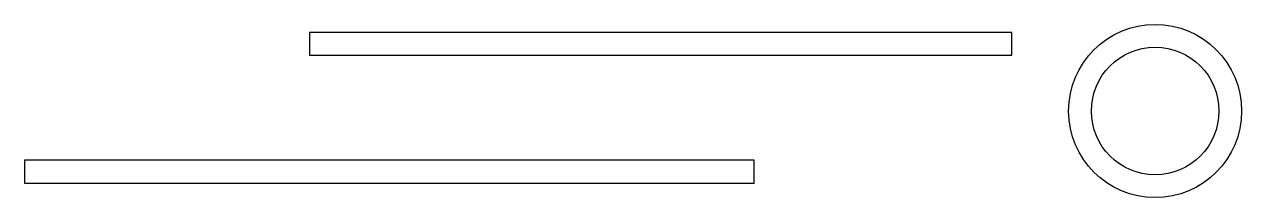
# Model space of a CAD drawing. Header units: inches. Extents: x -2458 to 216, y -182 to 198.
import ezdxf

# ---------------------------------------------------------------- set-up
doc = ezdxf.new("R2010")
doc.units = ezdxf.units.IN
doc.header["$MEASUREMENT"] = 0

msp = doc.modelspace()

# ---------------------------------------------------------------- linework, layer by layer
for points in [[(-288.6, 180.7), (-1831.6, 180.7), (-1831.6, 130.7), (-288.6, 130.7)], [(-854.9, -99.8), (-2457.9, -99.8), (-2457.9, -149.8), (-854.9, -149.8)]]:
    msp.add_lwpolyline(points, close=True)
for radius in [190, 140]:
    msp.add_circle((26.1, 8.4), radius)

doc.saveas('drawing.dxf')
